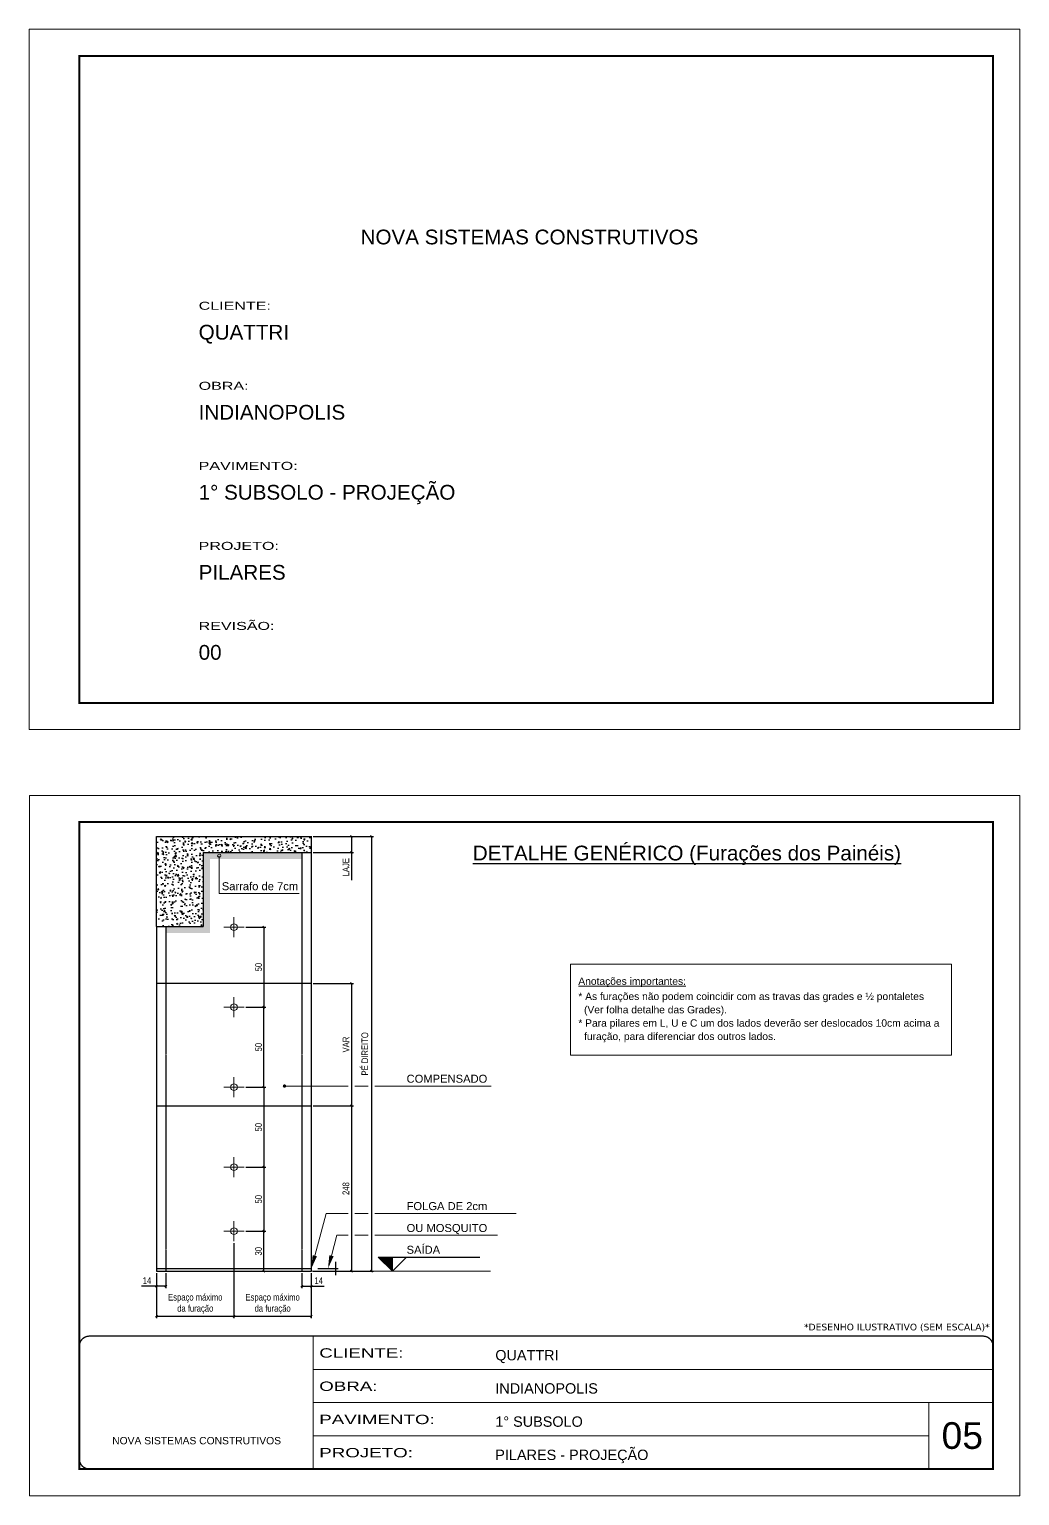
# Model space of a CAD drawing. Header units: millimetres. Extents: x 1945 to 8225, y 304 to 15137.
# Drawn here: x 1945 to 3430, y 12939 to 15137 of the extents above; entities that cross this region are included whole.
import ezdxf
from ezdxf.enums import TextEntityAlignment as Align

# ---------------------------------------------------------------- set-up
doc = ezdxf.new("R2010")
doc.units = ezdxf.units.MM
for name, pattern in [('CONTINUO', [0]), ('DASHED', [0.75, 0.5, -0.25]), ('HIDDEN', [0.375, 0.25, -0.125])]:
    doc.linetypes.add(name, pattern=pattern)
for name, color, linetype, lineweight in [('CARIMBO', 255, 'Continuous', 9), ('CONCRETO', 251, 'Continuous', 25), ('Folhas', 255, 'Continuous', 9), ('Hachura', 251, 'Continuous', 9), ('SARRAFO DE PRESSAO', 251, 'DASHED', 9)]:
    doc.layers.add(name, color=color, linetype=linetype, lineweight=lineweight)
for name, color, linetype in [('COTA', 241, 'Continuous'), ('NIVEL', 7, 'Continuous'), ('Painéis', 200, 'Continuous'), ('SARR_2.2x7', 40, 'Continuous'), ('SARRAFO', 251, 'Continuous')]:
    doc.layers.add(name, color=color, linetype=linetype)
doc.styles.add('ARIAL', font='arial.ttf')
doc.styles.add('COTA TECNICA-50', font='techl___.ttf', dxfattribs={"height": 10})
doc.styles.add('stylellllll', font='verdana.ttf', dxfattribs={"height": 2})
doc.styles.add('Tecnologia', font='')
doc.styles.get('Tecnologia').set_extended_font_data('Forgotten Futurist')
doc.dimstyles.new('COTA PAINEL-50', dxfattribs={"dimtxt": 10, "dimasz": 3, "dimexe": 3, "dimexo": 3, "dimgap": 3, "dimtad": 1, "dimdec": 1, "dimzin": 12, "dimdsep": 46, "dimtxsty": 'COTA TECNICA-50', "dimblk1": 'OBLIQUE', "dimblk2": 'OBLIQUE', "dimsah": 1, "dimcen": 0.9, "dimclrd": 4, "dimclre": 4, "dimclrt": 240, "dimadec": 1, "dimazin": 3, "dimtfac": 1, "dimtdec": 1, "dimtmove": 0, "dimatfit": 3, "dimfxl": 1, "dimtolj": 1, "dimtzin": 12, "dimarcsym": 0})
pattern_1 = [(50, (-5049.376, -1219.79), (18.218467, -1.593909), [1.905, -20.955]), (355, (-5049.376, -1219.79), (-3.524283, 19.105664), [1.524, -16.764]), (100.451, (-5047.858, -1219.922), (14.69425, 17.511669), [1.619, -17.809]), (46.1842, (-5049.376, -1214.71), (27.107904, -4.204233), [2.8575, -31.4325]), (96.6356, (-5047.117, -1215.06), (23.740423, 24.742556), [2.4285, -26.7135]), (351.184, (-5049.376, -1214.71), (23.74046, 24.74251), [2.286, -25.146]), (21, (-5046.836, -1215.98), (15.161488, -10.226552), [1.905, -20.955]), (326, (-5046.836, -1215.98), (6.180203, 18.418797), [1.524, -16.764]), (71.4514, (-5045.572, -1216.832), (21.341649, 8.192286), [1.619, -17.809]), (37.5, (-5049.376, -1219.7895), (0.3088603, 8.455504), [0, -16.5608, 0, -17.018, 0, -16.8275]), (7.5, (-5049.376, -1219.7895), (6.6819663, 10.0180575), [0, -9.7028, 0, -16.1798, 0, -6.4135]), (327.5, (-5055.04, -1219.7895), (13.5590595, -0.5728744), [0, -6.35, 0, -19.812, 0, -26.289]), (317.5, (-5057.58, -1219.79), (14.812918, 2.542649), [0, -8.255, 0, -13.1572, 0, -18.669])]

# ---------------------------------------------------------------- blocks, each defined once
blk = doc.blocks.new('_Oblique')
at = {"color": 0, "linetype": 'ByBlock', "lineweight": -2}
blk.add_line((-0.5, -0.5), (0.5, 0.5), dxfattribs=at)
blk = doc.blocks.new('*D387')
at = {"layer": 'COTA', "color": 4, "lineweight": -2, "transparency": 16777216}
for p, q in [((2370.7, 13927), (2430.7, 13927)), ((2427.7, 13927), (2427.7, 13903)), ((2370.7, 13903), (2430.7, 13903)), ((2427.7, 13903), (2427.7, 13861.6))]:
    blk.add_line(p, q, dxfattribs=at)
at = {"layer": 'Defpoints', "color": 0, "transparency": 16777216}
for p in [(2367.7, 13927), (2367.7, 13903), (2427.7, 13903)]:
    blk.add_point(p, dxfattribs=at)
at = {"layer": 'COTA', "color": 4, "lineweight": -2, "transparency": 16777216, "xscale": 3, "yscale": 3, "zscale": 3}
for p, rotation in [((2427.7, 13927), 90), ((2427.7, 13903), 270)]:
    blk.add_blockref('_Oblique', p, dxfattribs=dict(at, rotation=rotation))
at = {"layer": 'COTA', "color": 240, "transparency": 16777216, "insert": (2419.6, 13880.8), "char_height": 10, "attachment_point": 5, "rotation": 90, "style": 'COTA TECNICA-50'}
blk.add_mtext('\\A1;LAJE', dxfattribs=at)
blk = doc.blocks.new('*D388')
at = {"layer": 'COTA', "color": 4, "lineweight": -2, "transparency": 16777216}
for p, q in [((2370.7, 13523), (2430.7, 13523)), ((2427.7, 13523), (2427.7, 13275)), ((2370.7, 13275), (2430.7, 13275))]:
    blk.add_line(p, q, dxfattribs=at)
at = {"layer": 'Defpoints', "color": 0, "transparency": 16777216}
for p in [(2367.7, 13523), (2367.7, 13275), (2427.7, 13275)]:
    blk.add_point(p, dxfattribs=at)
at = {"layer": 'COTA', "color": 4, "lineweight": -2, "transparency": 16777216, "xscale": 3, "yscale": 3, "zscale": 3}
for p, rotation in [((2427.7, 13523), 90), ((2427.7, 13275), 270)]:
    blk.add_blockref('_Oblique', p, dxfattribs=dict(at, rotation=rotation))
at = {"layer": 'COTA', "color": 240, "transparency": 16777216, "insert": (2419.6, 13399), "char_height": 10, "attachment_point": 5, "rotation": 90, "style": 'COTA TECNICA-50'}
blk.add_mtext('\\A1;248', dxfattribs=at)
blk = doc.blocks.new('*D389')
at = {"layer": 'COTA', "color": 4, "lineweight": -2, "transparency": 16777216}
for p, q in [((2370.7, 13927), (2460.7, 13927)), ((2457.7, 13927), (2457.7, 13275)), ((2370.7, 13275), (2460.7, 13275))]:
    blk.add_line(p, q, dxfattribs=at)
at = {"layer": 'Defpoints', "color": 0, "transparency": 16777216}
for p in [(2367.7, 13927), (2367.7, 13275), (2457.7, 13275)]:
    blk.add_point(p, dxfattribs=at)
at = {"layer": 'COTA', "color": 4, "lineweight": -2, "transparency": 16777216, "xscale": 3, "yscale": 3, "zscale": 3}
for p, rotation in [((2457.7, 13927), 90), ((2457.7, 13275), 270)]:
    blk.add_blockref('_Oblique', p, dxfattribs=dict(at, rotation=rotation))
at = {"layer": 'COTA', "color": 240, "transparency": 16777216, "insert": (2448, 13601), "char_height": 10, "attachment_point": 5, "rotation": 90, "style": 'COTA TECNICA-50'}
blk.add_mtext('\\A1;PÉ DIREITO', dxfattribs=at)
blk = doc.blocks.new('*D390')
at = {"layer": 'COTA', "color": 4, "lineweight": -2, "transparency": 16777216}
for p, q in [((2251.7, 13317), (2251.7, 13204.9)), ((2135.7, 13272), (2135.7, 13204.9)), ((2135.7, 13207.9), (2251.7, 13207.9))]:
    blk.add_line(p, q, dxfattribs=at)
at = {"layer": 'Defpoints', "color": 0, "transparency": 16777216}
for p in [(2251.7, 13320), (2135.7, 13275), (2251.7, 13207.9)]:
    blk.add_point(p, dxfattribs=at)
at = {"layer": 'COTA', "color": 4, "lineweight": -2, "transparency": 16777216, "xscale": 3, "yscale": 3, "zscale": 3, "rotation": 180}
blk.add_blockref('_Oblique', (2135.7, 13207.9), dxfattribs=at)
at = {"layer": 'COTA', "color": 4, "lineweight": -2, "transparency": 16777216, "xscale": 3, "yscale": 3, "zscale": 3}
blk.add_blockref('_Oblique', (2251.7, 13207.9), dxfattribs=at)
at = {"layer": 'COTA', "color": 240, "transparency": 16777216, "insert": (2193.7, 13226.2), "char_height": 10, "attachment_point": 5, "style": 'COTA TECNICA-50'}
blk.add_mtext('\\A1;Espaço máximo\\Pda furação', dxfattribs=at)
blk = doc.blocks.new('*D391')
at = {"layer": 'COTA', "color": 4, "lineweight": -2, "transparency": 16777216}
for p, q in [((2251.7, 13317), (2251.7, 13204.9)), ((2367.7, 13272), (2367.7, 13204.9)), ((2251.7, 13207.9), (2367.7, 13207.9))]:
    blk.add_line(p, q, dxfattribs=at)
at = {"layer": 'Defpoints', "color": 0, "transparency": 16777216}
for p in [(2251.7, 13320), (2367.7, 13275), (2367.7, 13207.9)]:
    blk.add_point(p, dxfattribs=at)
at = {"layer": 'COTA', "color": 4, "lineweight": -2, "transparency": 16777216, "xscale": 3, "yscale": 3, "zscale": 3, "rotation": 180}
blk.add_blockref('_Oblique', (2251.7, 13207.9), dxfattribs=at)
at = {"layer": 'COTA', "color": 4, "lineweight": -2, "transparency": 16777216, "xscale": 3, "yscale": 3, "zscale": 3}
blk.add_blockref('_Oblique', (2367.7, 13207.9), dxfattribs=at)
at = {"layer": 'COTA', "color": 240, "transparency": 16777216, "insert": (2309.7, 13226.2), "char_height": 10, "attachment_point": 5, "style": 'COTA TECNICA-50'}
blk.add_mtext('\\A1;Espaço máximo\\Pda furação', dxfattribs=at)
blk = doc.blocks.new('*D392')
at = {"layer": 'COTA', "color": 4, "lineweight": -2, "transparency": 16777216}
for p, q in [((2135.7, 13272), (2135.7, 13249.9)), ((2149.7, 13272), (2149.7, 13249.9)), ((2135.7, 13252.9), (2113.2, 13252.9)), ((2149.7, 13252.9), (2135.7, 13252.9))]:
    blk.add_line(p, q, dxfattribs=at)
at = {"layer": 'Defpoints', "color": 0, "transparency": 16777216}
for p in [(2135.7, 13275), (2149.7, 13275), (2149.7, 13252.9)]:
    blk.add_point(p, dxfattribs=at)
at = {"layer": 'COTA', "color": 4, "lineweight": -2, "transparency": 16777216, "xscale": 3, "yscale": 3, "zscale": 3, "rotation": 180}
blk.add_blockref('_Oblique', (2135.7, 13252.9), dxfattribs=at)
at = {"layer": 'COTA', "color": 4, "lineweight": -2, "transparency": 16777216, "xscale": 3, "yscale": 3, "zscale": 3}
blk.add_blockref('_Oblique', (2149.7, 13252.9), dxfattribs=at)
at = {"layer": 'COTA', "color": 240, "transparency": 16777216, "insert": (2121.3, 13261), "char_height": 10, "attachment_point": 5, "style": 'COTA TECNICA-50'}
blk.add_mtext('\\A1;14', dxfattribs=at)
blk = doc.blocks.new('*D393')
at = {"layer": 'COTA', "color": 4, "lineweight": -2, "transparency": 16777216}
for p, q in [((2353.7, 13272), (2353.7, 13249.9)), ((2367.7, 13272), (2367.7, 13249.9)), ((2353.7, 13252.9), (2367.7, 13252.9)), ((2367.7, 13252.9), (2386.8, 13252.9))]:
    blk.add_line(p, q, dxfattribs=at)
at = {"layer": 'Defpoints', "color": 0, "transparency": 16777216}
for p in [(2353.7, 13275), (2367.7, 13275), (2367.7, 13252.9)]:
    blk.add_point(p, dxfattribs=at)
at = {"layer": 'COTA', "color": 4, "lineweight": -2, "transparency": 16777216, "xscale": 3, "yscale": 3, "zscale": 3, "rotation": 180}
blk.add_blockref('_Oblique', (2353.7, 13252.9), dxfattribs=at)
at = {"layer": 'COTA', "color": 4, "lineweight": -2, "transparency": 16777216, "xscale": 3, "yscale": 3, "zscale": 3}
blk.add_blockref('_Oblique', (2367.7, 13252.9), dxfattribs=at)
at = {"layer": 'COTA', "color": 240, "transparency": 16777216, "insert": (2378.8, 13261), "char_height": 10, "attachment_point": 5, "style": 'COTA TECNICA-50'}
blk.add_mtext('\\A1;14', dxfattribs=at)
blk = doc.blocks.new('*D394')
at = {"layer": 'COTA', "color": 4, "lineweight": -2, "transparency": 16777216}
for p, q in [((2269.7, 13335), (2299.7, 13335)), ((2296.7, 13275), (2296.7, 13335))]:
    blk.add_line(p, q, dxfattribs=at)
at = {"layer": 'Defpoints', "color": 0, "transparency": 16777216}
for p in [(2266.7, 13335), (2296.7, 13335), (2296.7, 13275)]:
    blk.add_point(p, dxfattribs=at)
at = {"layer": 'COTA', "color": 4, "lineweight": -2, "transparency": 16777216, "xscale": 3, "yscale": 3, "zscale": 3}
for p, rotation in [((2296.7, 13335), 90), ((2296.7, 13275), 270)]:
    blk.add_blockref('_Oblique', p, dxfattribs=dict(at, rotation=rotation))
at = {"layer": 'COTA', "color": 240, "transparency": 16777216, "insert": (2288.5, 13305), "char_height": 10, "attachment_point": 5, "rotation": 90, "style": 'COTA TECNICA-50'}
blk.add_mtext('\\A1;30', dxfattribs=at)
blk = doc.blocks.new('*D395')
at = {"layer": 'COTA', "color": 4, "lineweight": -2, "transparency": 16777216}
for p, q in [((2269.7, 13431), (2299.7, 13431)), ((2296.7, 13431), (2296.7, 13335)), ((2269.7, 13335), (2299.7, 13335))]:
    blk.add_line(p, q, dxfattribs=at)
at = {"layer": 'Defpoints', "color": 0, "transparency": 16777216}
for p in [(2266.7, 13431), (2266.7, 13335), (2296.7, 13335)]:
    blk.add_point(p, dxfattribs=at)
at = {"layer": 'COTA', "color": 4, "lineweight": -2, "transparency": 16777216, "xscale": 3, "yscale": 3, "zscale": 3}
for p, rotation in [((2296.7, 13431), 90), ((2296.7, 13335), 270)]:
    blk.add_blockref('_Oblique', p, dxfattribs=dict(at, rotation=rotation))
at = {"layer": 'COTA', "color": 240, "transparency": 16777216, "insert": (2288.6, 13383), "char_height": 10, "attachment_point": 5, "rotation": 90, "style": 'COTA TECNICA-50'}
blk.add_mtext('\\A1;50', dxfattribs=at)
blk = doc.blocks.new('*D396')
at = {"layer": 'COTA', "color": 4, "lineweight": -2, "transparency": 16777216}
for p, q in [((2269.7, 13551), (2299.7, 13551)), ((2296.7, 13551), (2296.7, 13431)), ((2269.7, 13431), (2299.7, 13431))]:
    blk.add_line(p, q, dxfattribs=at)
at = {"layer": 'Defpoints', "color": 0, "transparency": 16777216}
for p in [(2266.7, 13551), (2266.7, 13431), (2296.7, 13431)]:
    blk.add_point(p, dxfattribs=at)
at = {"layer": 'COTA', "color": 4, "lineweight": -2, "transparency": 16777216, "xscale": 3, "yscale": 3, "zscale": 3}
for p, rotation in [((2296.7, 13551), 90), ((2296.7, 13431), 270)]:
    blk.add_blockref('_Oblique', p, dxfattribs=dict(at, rotation=rotation))
at = {"layer": 'COTA', "color": 240, "transparency": 16777216, "insert": (2288.6, 13491), "char_height": 10, "attachment_point": 5, "rotation": 90, "style": 'COTA TECNICA-50'}
blk.add_mtext('\\A1;50', dxfattribs=at)
blk = doc.blocks.new('*D397')
at = {"layer": 'COTA', "color": 4, "lineweight": -2, "transparency": 16777216}
for p, q in [((2269.7, 13671), (2299.7, 13671)), ((2296.7, 13551), (2296.7, 13671)), ((2269.7, 13551), (2299.7, 13551))]:
    blk.add_line(p, q, dxfattribs=at)
at = {"layer": 'Defpoints', "color": 0, "transparency": 16777216}
for p in [(2266.7, 13671), (2296.7, 13671), (2266.7, 13551)]:
    blk.add_point(p, dxfattribs=at)
at = {"layer": 'COTA', "color": 4, "lineweight": -2, "transparency": 16777216, "xscale": 3, "yscale": 3, "zscale": 3}
for p, rotation in [((2296.7, 13671), 90), ((2296.7, 13551), 270)]:
    blk.add_blockref('_Oblique', p, dxfattribs=dict(at, rotation=rotation))
at = {"layer": 'COTA', "color": 240, "transparency": 16777216, "insert": (2288.6, 13611), "char_height": 10, "attachment_point": 5, "rotation": 90, "style": 'COTA TECNICA-50'}
blk.add_mtext('\\A1;50', dxfattribs=at)
blk = doc.blocks.new('*D398')
at = {"layer": 'COTA', "color": 4, "lineweight": -2, "transparency": 16777216}
for p, q in [((2269.7, 13791), (2299.7, 13791)), ((2296.7, 13791), (2296.7, 13671)), ((2269.7, 13671), (2299.7, 13671))]:
    blk.add_line(p, q, dxfattribs=at)
at = {"layer": 'Defpoints', "color": 0, "transparency": 16777216}
for p in [(2266.7, 13791), (2266.7, 13671), (2296.7, 13671)]:
    blk.add_point(p, dxfattribs=at)
at = {"layer": 'COTA', "color": 4, "lineweight": -2, "transparency": 16777216, "xscale": 3, "yscale": 3, "zscale": 3}
for p, rotation in [((2296.7, 13791), 90), ((2296.7, 13671), 270)]:
    blk.add_blockref('_Oblique', p, dxfattribs=dict(at, rotation=rotation))
at = {"layer": 'COTA', "color": 240, "transparency": 16777216, "insert": (2288.6, 13731), "char_height": 10, "attachment_point": 5, "rotation": 90, "style": 'COTA TECNICA-50'}
blk.add_mtext('\\A1;50', dxfattribs=at)
blk = doc.blocks.new('*D399')
at = {"layer": 'COTA', "color": 4, "lineweight": -2, "transparency": 16777216}
for p, q in [((2370.7, 13706.7), (2430.7, 13706.7)), ((2427.7, 13706.7), (2427.7, 13523)), ((2370.7, 13523), (2430.7, 13523))]:
    blk.add_line(p, q, dxfattribs=at)
at = {"layer": 'Defpoints', "color": 0, "transparency": 16777216}
for p in [(2367.7, 13706.7), (2367.7, 13523), (2427.7, 13523)]:
    blk.add_point(p, dxfattribs=at)
at = {"layer": 'COTA', "color": 4, "lineweight": -2, "transparency": 16777216, "xscale": 3, "yscale": 3, "zscale": 3}
for p, rotation in [((2427.7, 13706.7), 90), ((2427.7, 13523), 270)]:
    blk.add_blockref('_Oblique', p, dxfattribs=dict(at, rotation=rotation))
at = {"layer": 'COTA', "color": 240, "transparency": 16777216, "insert": (2419.6, 13614.9), "char_height": 10, "attachment_point": 5, "rotation": 90, "style": 'COTA TECNICA-50'}
blk.add_mtext('\\A1;VAR', dxfattribs=at)
blk = doc.blocks.new('Furação')
at = {"color": 2}
for p, q in [((3747.5, 717.9), (3747.5, 702.9)), ((3740, 710.4), (3755, 710.4))]:
    blk.add_line(p, q, dxfattribs=at)
blk.add_circle((3747.5, 710.4), 2.5, dxfattribs=at)
blk = doc.blocks.new('_Dot')
at = {"color": 0, "linetype": 'ByBlock', "lineweight": -2}
blk.add_line((-0.5, 0), (-1, 0), dxfattribs=at)
at = {"color": 0, "linetype": 'ByBlock', "const_width": 0.5}
blk.add_lwpolyline([(-0.25, 0, 1), (0.25, 0, 1)], format="xyb", close=True, dxfattribs=at)
blk = doc.blocks.new('9999999999')
at = {"color": 30, "linetype": 'CONTINUO'}
for p, q in [((98564.6, 34230.2), (98564.6, 34429.4)), ((98564.6, 34379.6), (99584, 34379.6)), ((98564.6, 34329.8), (99488, 34329.8)), ((99584, 34329.8), (99488, 34329.8)), ((99488, 34329.8), (99488, 34230.2)), ((98564.6, 34280), (99488, 34280))]:
    blk.add_line(p, q, dxfattribs=at)
at = {"color": 30, "linetype": 'CONTINUO', "const_width": 2}
blk.add_lwpolyline([(99584, 34230.2), (99584, 34414.4, 0.414214), (99569, 34429.4), (98229, 34429.4, 0.414214), (98214, 34414.4), (98214, 34245.2, 0.414214), (98229, 34230.2), (99584, 34230.2)], format="xyb", dxfattribs=at)
at = {"layer": 'Folhas'}
blk.add_lwpolyline([(98139, 34190.2), (99624, 34190.2), (99624, 35240.2), (98139, 35240.2)], close=True, dxfattribs=at)
at = {"layer": 'Folhas', "color": 30, "const_width": 3}
blk.add_lwpolyline([(98214, 34230.2), (99584, 34230.2), (99584, 35200.2), (98214, 35200.2)], close=True, dxfattribs=at)
at = {"color": 7, "linetype": 'Continuous', "ltscale": 5, "style": 'ARIAL'}
for s, height, p in [('QUATTRI', 15.48, (98837.7, 34393.1)), ('INDIANOPOLIS', 15.483, (98837.7, 34343.3)), ('1° SUBSOLO', 15.48, (98837.7, 34293.5)), ('NOVA SISTEMAS CONSTRUTIVOS', 11.059, (98263.2, 34267.2)), ('PILARES - PROJEÇÃO', 15.483, (98837.7, 34243.7))]:
    blk.add_text(s, height=height, dxfattribs=at).set_placement(p)
at = {"layer": 'Folhas', "color": 7, "style": 'Tecnologia', "width": 1.5}
for s, p in [('CLIENTE:', (98573.7, 34397.2)), ('OBRA:', (98573.7, 34347.3)), ('PAVIMENTO:', (98573.7, 34297.5)), ('PROJETO:', (98573.7, 34247.7))]:
    blk.add_text(s, height=14, dxfattribs=at).set_placement(p)

msp = doc.modelspace()

# ---------------------------------------------------------------- hatches: boundary and pattern name
at = {"layer": 'CONCRETO'}
h = msp.add_hatch(dxfattribs=at)
h.set_pattern_fill('AR-CONC', color=256, scale=0.1, style=0)
h.set_pattern_definition(pattern_1)
h.paths.add_polyline_path([(2205.71, 13903.01), (2284.71, 13903.01), (2284.71, 13927.01), (2135.71, 13927.01), (2135.71, 13792.01), (2205.71, 13792.01)])
h = msp.add_hatch(dxfattribs=at)
h.set_pattern_fill('AR-CONC', color=256, scale=0.1, style=0)
h.set_pattern_definition(pattern_1)
h.paths.add_polyline_path([(2284.71, 13927.01), (2284.71, 13903.01), (2367.71, 13903.01), (2367.71, 13927.01)])
at = {"layer": 'NIVEL'}
msp.add_hatch(color=256, dxfattribs=at).paths.add_polyline_path([(2468.12, 13296.23), (2489.34, 13275.01), (2489.34, 13296.23)])
at = {"layer": 'SARRAFO'}
msp.add_hatch(color=256, dxfattribs=at).paths.add_polyline_path([(2205.71, 13792.01), (2149.71, 13792.01), (2149.71, 13782.01), (2215.71, 13782.01), (2215.71, 13893.01), (2229.71, 13893.01), (2229.71, 13895.51, -0.4142136), (2227.21, 13898.01, -1), (2232.21, 13898.01, -0.4142136), (2229.71, 13895.51), (2229.71, 13893.01), (2353.71, 13893.01), (2353.71, 13903.01), (2205.71, 13903.01)])

# ---------------------------------------------------------------- linework, layer by layer
for p, q in [((2403.71, 13289.01), (2403.71, 13269.01)), ((2377.71, 13279.01), (2407.71, 13279.01))]:
    msp.add_line(p, q)
at = {"layer": 'CONCRETO'}
for p, q in [((2135.71, 13927.01), (2367.71, 13927.01)), ((2135.71, 13792.01), (2135.71, 13927.01)), ((2367.71, 13927.01), (2367.71, 13903.01))]:
    msp.add_line(p, q, dxfattribs=at)
at = {"layer": 'Folhas'}
msp.add_lwpolyline([(1944.86, 14087.11), (3429.86, 14087.11), (3429.86, 15137.11), (1944.86, 15137.11)], close=True, dxfattribs=at)
at = {"layer": 'Folhas', "color": 30, "const_width": 3}
msp.add_lwpolyline([(2019.86, 14127.11), (3389.86, 14127.11), (3389.86, 15097.11), (2019.86, 15097.11)], close=True, dxfattribs=at)
at = {"layer": 'Folhas', "color": 30}
msp.add_lwpolyline([(2756.33, 13735.56), (3327.54, 13735.56), (3327.54, 13599.06), (2756.33, 13599.06)], close=True, dxfattribs=at)
at = {"layer": 'Hachura'}
for p, q in [((2229.71, 13898.01), (2229.71, 13841.33)), ((2229.71, 13841.33), (2349.4, 13841.33)), ((2332.47, 13552.7), (2422.71, 13552.7)), ((2432.71, 13552.7), (2452.71, 13552.7)), ((2462.71, 13552.7), (2637.18, 13552.7)), ((2372.89, 13298.33), (2389.87, 13361.72)), ((2389.87, 13361.72), (2422.71, 13361.72)), ((2432.71, 13361.72), (2452.71, 13361.72)), ((2462.71, 13361.72), (2675.09, 13361.72)), ((2397.89, 13298.33), (2406.07, 13328.88)), ((2406.07, 13328.88), (2422.71, 13328.88)), ((2432.71, 13328.88), (2452.71, 13328.88)), ((2462.71, 13328.88), (2647.1, 13328.88))]:
    msp.add_line(p, q, dxfattribs=at)
at = {"layer": 'Hachura', "ltscale": 0.5}
msp.add_lwpolyline([(2367.71, 13275.01), (2636.52, 13275.01)], dxfattribs=at)
at = {"layer": 'Hachura'}
msp.add_circle((2229.71, 13898.01), 2.5, dxfattribs=at)
for points in [[(2376.11, 13297.47), (2367.71, 13279.01), (2369.67, 13299.2)], [(2401.11, 13297.47), (2392.71, 13279.01), (2394.67, 13299.2)]]:
    msp.add_solid(points, dxfattribs=at)
at = {"layer": 'NIVEL'}
for p, q in [((2489.34, 13275.01), (2468.12, 13296.23)), ((2468.12, 13296.23), (2620.34, 13296.23)), ((2489.34, 13275.01), (2510.55, 13296.23)), ((2489.34, 13275.01), (2489.34, 13296.23))]:
    msp.add_line(p, q, dxfattribs=at)
at = {"layer": 'Painéis'}
for p, q in [((2205.71, 13903.01), (2367.71, 13903.01)), ((2205.71, 13903.01), (2205.71, 13792.01)), ((2367.71, 13903.01), (2367.71, 13275.01)), ((2135.71, 13792.01), (2205.71, 13792.01)), ((2135.71, 13792.01), (2135.71, 13275.01)), ((2135.71, 13706.73), (2367.71, 13706.73)), ((2135.71, 13523.01), (2367.71, 13523.01)), ((2135.71, 13279.01), (2367.71, 13279.01)), ((2135.71, 13275.01), (2367.71, 13275.01))]:
    msp.add_line(p, q, dxfattribs=at)
at = {"layer": 'SARR_2.2x7', "linetype": 'HIDDEN'}
for p, q in [((2353.71, 13903.01), (2353.71, 13275.01)), ((2149.71, 13792.01), (2149.71, 13275.01))]:
    msp.add_line(p, q, dxfattribs=at)

# ---------------------------------------------------------------- block references
at = {"layer": 'CARIMBO', "xscale": 2, "yscale": 2, "zscale": 2}
for p in [(-5243.24, 12370.23), (-5243.24, 12250.23), (-5243.24, 12130.23), (-5243.24, 12010.23), (-5243.24, 11914.23)]:
    msp.add_blockref('Furação', p, dxfattribs=at)
at = {"layer": 'Hachura', "xscale": 5, "yscale": 5, "zscale": 5, "rotation": 180}
msp.add_blockref('_Dot', (2327.47, 13552.7), dxfattribs=at)
at = {"layer": 'SARRAFO DE PRESSAO', "color": 6, "linetype": 'ByBlock'}
msp.add_blockref('9999999999', (-96194.12, -21251.67), dxfattribs=at)

# ---------------------------------------------------------------- texts
at = {"color": 0, "linetype": 'Continuous', "ltscale": 5, "style": 'ARIAL'}
for s, height, p in [('NOVA SISTEMAS CONSTRUTIVOS', 22.1184, (2441.6, 14814.68)), ('QUATTRI', 22.118, (2198.76, 14671.91)), ('INDIANOPOLIS', 22.1184, (2198.76, 14551.91)), ('1° SUBSOLO - PROJEÇÃO', 22.1184, (2198.76, 14431.91)), ('PILARES', 22.118, (2198.76, 14311.91)), ('00', 22.118, (2198.76, 14191.91))]:
    msp.add_text(s, height=height, dxfattribs=at).set_placement(p)
msp.add_text('%%UDETALHE GENÉRICO (Furações dos Painéis)', height=22.1184, dxfattribs=at).set_placement((2930.89, 13890.99), align=Align.CENTER)
at = {"layer": 'CARIMBO', "color": 0, "linetype": 'Continuous', "ltscale": 5, "style": 'ARIAL'}
for s, p in [('Sarrafo de 7cm', (2233.4, 13846.33)), ('COMPENSADO', (2510.55, 13557.7)), ('FOLGA DE 2cm', (2510.55, 13366.72)), ('OU MOSQUITO', (2510.55, 13333.88)), ('SAÍDA', (2510.55, 13301.23))]:
    msp.add_text(s, height=12, dxfattribs=at).set_placement(p)
at = {"layer": 'CARIMBO', "style": 'stylellllll'}
msp.add_text('*DESENHO ILUSTRATIVO (SEM ESCALA)*', height=10, dxfattribs=at).set_placement((3384.86, 13186.35), align=Align.RIGHT)
at = {"layer": 'CARIMBO', "style": 'ARIAL'}
msp.add_text('05', height=40, dxfattribs=at).set_placement((3312.72, 13008.68))
at = {"layer": 'Folhas', "color": 30, "style": 'Tecnologia', "width": 1.5}
for s, p in [('CLIENTE:', (2198.76, 14716.62)), ('OBRA:', (2198.76, 14596.62)), ('PAVIMENTO:', (2198.76, 14476.62)), ('PROJETO:', (2198.76, 14356.62)), ('REVISÃO:', (2198.76, 14236.62))]:
    msp.add_text(s, height=12, dxfattribs=at).set_placement(p)
at = {"layer": 'Folhas', "color": 7, "style": 'ARIAL'}
for s, p in [('%%UAnotações importantes:', (2768.08, 13704.44)), ('* As furações não podem coincidir com as travas das grades e ½ pontaletes', (2768.08, 13681.7)), ('* Para pilares em L, U e C um dos lados deverão ser deslocados 10cm acima a', (2768.08, 13641.7)), ('  (Ver folha detalhe das Grades).', (2768.08, 13661.7)), ('  furação, para diferenciar dos outros lados.', (2768.08, 13621.7))]:
    msp.add_text(s, height=11, dxfattribs=at).set_placement(p)

# ---------------------------------------------------------------- dimensions: what is measured, and where the dimension line sits
at = {"layer": 'COTA'}
for base, p1, p2, text, picture, middle in [((2427.71, 13903.01), (2367.71, 13927.01), (2367.71, 13903.01), 'LAJE', '*D387', (2427.71, 13880.79)), ((2427.71, 13523.01), (2367.71, 13706.73), (2367.71, 13523.01), 'VAR', '*D399', (2427.71, 13614.87))]:
    dim = msp.add_linear_dim(base=base, p1=p1, p2=p2, angle=90, text=text, dimstyle='COTA PAINEL-50', dxfattribs=at)
    dim.commit()
    dim.dimension.update_dxf_attribs({"geometry": picture, "text_midpoint": middle, "dimtype": 160})
for base, p1, p2, text, picture, middle in [((2457.71, 13275.01), (2367.71, 13927.01), (2367.71, 13275.01), 'PÉ DIREITO', '*D389', (2448.03, 13601.01)), ((2296.71, 13671.01), (2266.71, 13791.01), (2266.71, 13671.01), '50', '*D398', (2288.6, 13731.01)), ((2296.71, 13671.01), (2266.71, 13551.01), (2266.71, 13671.01), '50', '*D397', (2288.6, 13611.01)), ((2296.71, 13431.01), (2266.71, 13551.01), (2266.71, 13431.01), '50', '*D396', (2288.6, 13491.01)), ((2296.71, 13335.01), (2266.71, 13431.01), (2266.71, 13335.01), '50', '*D395', (2288.6, 13383.01)), ((2296.71, 13335.01), (2296.71, 13275.01), (2266.71, 13335.01), '30', '*D394', (2288.49, 13305.01))]:
    dim = msp.add_linear_dim(base=base, p1=p1, p2=p2, angle=90, text=text, dimstyle='COTA PAINEL-50', dxfattribs=at)
    dim.commit()
    dim.dimension.update_dxf_attribs({"geometry": picture, "text_midpoint": middle})
dim = msp.add_linear_dim(base=(2427.71, 13275.01), p1=(2367.71, 13523.01), p2=(2367.71, 13275.01), angle=90, dimstyle='COTA PAINEL-50', dxfattribs=at)
dim.commit()
dim.dimension.update_dxf_attribs({"geometry": '*D388', "text_midpoint": (2419.62, 13399.01)})
for base, p1, p2, picture, middle in [((2251.71, 13207.89), (2135.71, 13275.01), (2251.71, 13320.01), '*D390', (2193.71, 13207.89)), ((2367.71, 13207.89), (2251.71, 13320.01), (2367.71, 13275.01), '*D391', (2309.71, 13207.89))]:
    dim = msp.add_linear_dim(base=base, p1=p1, p2=p2, text='Espaço máximo\\Pda furação', dimstyle='COTA PAINEL-50', dxfattribs=at)
    dim.commit()
    dim.dimension.update_dxf_attribs({"geometry": picture, "text_midpoint": middle, "dimtype": 160})
dim = msp.add_linear_dim(base=(2149.71, 13252.89), p1=(2135.71, 13275.01), p2=(2149.71, 13275.01), dimstyle='COTA PAINEL-50', dxfattribs=at)
dim.commit()
dim.dimension.update_dxf_attribs({"geometry": '*D392', "text_midpoint": (2121.27, 13252.89), "dimtype": 160})
dim = msp.add_linear_dim(base=(2367.71, 13252.89), p1=(2353.71, 13275.01), p2=(2367.71, 13275.01), dimstyle='COTA PAINEL-50', dxfattribs=at)
dim.commit()
dim.dimension.update_dxf_attribs({"geometry": '*D393', "text_midpoint": (2378.77, 13260.96)})

doc.saveas('drawing.dxf')
